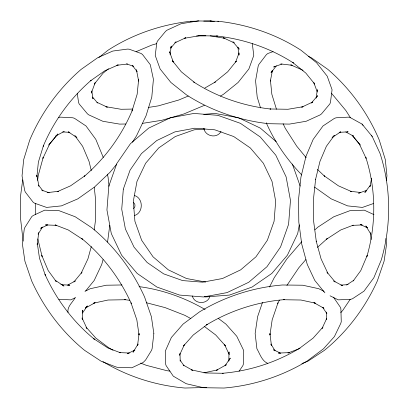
<?xml version="1.0" encoding="UTF-8"?>
<svg xmlns="http://www.w3.org/2000/svg" width="409" height="409" viewBox="0 0 409 409"><rect width="100%" height="100%" fill="white"/><g stroke="black" fill="none" stroke-linecap="round" stroke-linejoin="round"><path stroke-width="0.61" d="M229.025 353.616L229.035 351.924L228.784 361.229M270.354 80.108L270.344 81.11L272.46 70.358M35.353 214.577L35.481 203.309M67.986 312.43C67.076 306.597 72.373 302.675 74.929 298.049M317.282 90.875L317.323 89.74L316.131 98.155M36.882 176.785L38.364 162.163L43.497 145.446L43.211 146.269C53.84 120.952 70.338 98.247 91.141 80.322L90.45 80.854L104.76 70.818L118.201 64.903L117.23 65.164M38.722 232.619L37.209 244.613L37.285 243.156L39.499 258.268L45.317 275.267L45.056 274.521C56.36 299.495 73.15 321.949 94.443 339.276L93.692 338.698L107.91 347.972L120.497 352.793M137.557 345.574L139.07 333.555L139.055 335.017L136.836 319.869L131.003 302.829L131.32 303.555C119.985 278.514 103.15 255.998 81.805 238.626L82.516 239.255L68.267 229.96L55.077 224.904L56.56 225.364L45.527 224.899L47.234 224.868M22.699 179.868L20.711 194.878L20.45 217.7L23.134 241.111M37.613 180.343L38.267 175.395L43.236 157.24L42.919 158.293L49.678 143.937L57.873 133.978L48.789 145.031L49.678 143.937M94.218 229.945L95.369 221.264L95.614 199.935L94.259 187.363M107.552 242.087L109.781 225.241M170.078 54.479L171.269 46.059L170.763 47.725M299.306 224.863L297.701 233.554L287.384 255.211L271.811 273.457L252.051 287.057L229.444 295.073L205.528 296.965L204.285 296.74M371.607 178.258L369.961 186.606L370.365 185.558M386.275 180.522L386.965 175.911L385.309 159.597L379.286 140.118C367.88 112.961 350.186 88.61 327.875 69.387L311.208 57.654L308.325 56.386M91.744 91.447L91.304 93.094L95.133 82.766L94.285 84.065L103.134 73.114L108.508 68.768M91.299 246.566L87.935 258.856L81.161 273.248L82.004 272.118L73.937 281.924L75.271 280.988L67.562 285.139M103.048 259.649L101.734 264.449L94.203 280.436L85.706 290.871M179.975 353.616L179.485 355.227L184.341 344.731M229.066 360.298L230.267 358.105L224.986 365.83M137.736 345.053L138.094 344.005L133.048 352.226L134.08 350.82M272.399 70.292L271.034 72.715L276.326 65.829M262.481 302.456L257.619 316.653L255.15 333.488L256.908 348.749C259.858 353.708 261.765 360.789 267.522 363.279M82.419 312.68L82.741 310.206L82.49 319.562L82.056 317.936L86.907 328.417L86.084 327.154L95.875 338.105L109.857 348.616L109.142 348.12L112.986 350.206M239.076 52.889L235.666 62.086L236.264 61.238M209.873 296.51C207.368 304.802 194.418 304.388 192.353 296.009M38.523 233.135L38.124 234.168L42.536 226.985M326.689 318.488L322.093 328.417L322.916 327.154L313.125 338.105L299.143 348.616L299.858 348.12C276.377 362.354 249.684 371.024 222.322 373.299L223.191 373.274L205.712 372.982L191.366 369.864M269.49 287.041L274.275 277.634L286.97 258.795L301.627 241.77M279.413 300.15L277.68 303.555L277.997 302.829L272.164 319.869L269.945 335.017L269.93 333.555L271.443 345.574M132.434 142.194L136.499 135.844L146.064 115.737L151.785 97.117L153.421 79.331L150.302 64.704L142.547 54.55L141.156 53.502L129.126 49.187L127.444 49.095L112.787 51.053L97.792 57.654L81.125 69.387C58.814 88.61 41.12 112.961 29.714 140.118L23.691 159.597L22.035 175.911L24.688 190.471L25.292 192.036L33.103 202.164L34.525 203.161L46.57 207.419L61.432 205.88L77.838 198.851L94.433 187.092L109.949 172.368L116.729 164.116M286.924 285.405L298.815 267.757L305.891 259.536M350.191 299.352L342.865 310.226L340.789 312.634M82.454 313.089L87.352 305.922L85.466 307.972M239.071 371.239L242.905 365.595L243.416 363.933L243.718 351.157L243.227 349.547L236.775 336.264L225.87 324.066L218.334 318.401M221.059 131.32C217.245 138.917 205.2 136.55 203.84 128.38M184.05 345.14L183.472 345.958L193.283 334.976L207.297 324.449L206.55 324.889C230.093 310.62 256.857 301.929 284.296 299.644L283.427 299.731L300.942 300.022L315.324 303.146L313.897 302.665L323.979 308.309L322.64 307.297M316.949 96.636L317.629 95.696L311.356 103.027L312.675 102.03L301.704 107.178L303.084 106.713L287.977 109.269L269.96 108.978L270.748 109.055C243.437 106.003 216.821 96.943 193.713 81.994L194.531 82.48L181.305 71.8L172.434 60.818L173.334 62.086L169.5 51.739L169.832 52.827M353.187 280.988L360.774 270.6L367.195 255.487L366.909 256.469C376.295 224.25 376.152 189.203 365.764 157.24L366.081 158.293L359.322 143.937L352.246 135.338M370.186 185.533L364.864 192.46L366.576 190.645M236.177 61.294L227.695 71.8L214.469 82.48L215.287 81.994L204.843 88.037M170.579 48.257L176.059 41.846L175.205 42.546M314.904 229.827L317.967 227.087L333.8 216.76L349.935 210.681L364.317 210.18L373.979 214.623M317.44 247.404L327.195 238.626L326.484 239.255L340.733 229.96L353.35 225.124M133.436 208.529C135.527 207.225 135.527 203.82 133.436 202.516M225.42 365.477L226.295 364.767L216.223 370.401L217.164 370.043M98.881 57.511L108.012 50.235C132.731 34.244 161.202 24.55 190.42 21.288L191.213 21.268M42.086 227.327L40.66 228.324L47.761 224.868M332.517 137.271L334.347 135.384L326.382 146.289L319.945 161.443L315.482 179.796L315.62 179.188L313.386 199.935L313.631 221.264L316.336 241.729L316.188 241.039L321.065 258.856L327.839 273.248L326.995 272.118L335.063 281.924L333.729 280.988L342.543 285.733L341.443 285.375M332.082 137.572L340.774 131.826L339.68 132.179M346.592 285.032L353.831 280.247M55.926 135.834L56.841 135.246M220.395 96.095L223.416 94.336L238.115 82.465L248.861 68.998L253.764 55.481L252.322 43.661M84.98 291.341L90.271 288.698L106.248 285.226L121.948 284.966M85.547 308.013L95.103 302.665L93.676 303.146L108.058 300.022L125.573 299.731L124.704 299.644L129.673 300.298M56.018 135.834L64.274 131.391M75.67 297.578L70.747 299.869L58.916 299.316M134.924 350.038L127.276 353.759L128.881 353.166M174.776 42.894L185.732 37.756L184.822 38.103M134.321 215.579C143.585 212.982 143.585 198.063 134.321 195.466M136.064 51.677L151.908 45.036L156.708 43.656M188.242 96.049L178.83 99.995L158.37 105.865L148.309 107.46M204.413 105.343L183.697 114.029L161.857 120.292L142.23 123.406M299.945 348.407L287.931 353.013L289.429 352.609L278.417 353.074L280.119 353.166M301.873 363.56L307.747 361.305L324.363 350.38C347.2 331.801 365.211 307.711 377.333 280.927L384.087 261.203L386.561 244.337L385.932 238.478M275.313 66.386L273.667 66.994L281.944 64.039M273.069 51.616L267.844 53.502L266.453 54.55L258.698 64.704L258.151 66.299L255.564 80.839L257.215 97.117L260.538 107.93M366.791 190.292L358.616 193.212L360.222 192.68M373.315 203.575L362.43 207.419L347.568 205.88L331.162 198.851L314.567 187.092M58.712 117.608L60.379 117.138L72.838 117.782L74.479 118.308L86.013 125.982L95.824 139.382L103.278 157.45M203.912 372.844L217.634 369.864M206.617 387.461L185.006 388.034C156.095 385.59 127.802 376.633 102.945 361.628M218.58 21.288L197.731 20.946L180.911 23.794L166.918 30.235L165.635 31.278L157.276 41.36L156.77 43.027L155.236 55.481L160.139 68.998L170.885 82.465L186.402 94.822C211.064 110.773 239.459 120.44 268.611 123.697L289.414 124.101L306.198 121.258L320.186 114.878L321.51 113.886L329.91 103.845L330.477 102.199L332.067 89.745L327.22 76.192L316.5 62.664L300.988 50.235C276.269 34.244 247.798 24.55 218.58 21.288L217.787 21.268M184.367 38.277L199.439 35.726M116.744 65.297L127.598 64.008M203.733 114.331L215.062 113.436L238.028 117.68M204.889 128.968L194.234 129.811L175.267 136.54L158.692 147.946L145.63 163.252L136.979 181.417L133.319 201.202L134.909 221.264L141.632 240.226L153.038 256.801L168.344 269.863L186.509 278.519L205.681 282.062M339.138 132.352L348.136 131.836L347.159 131.851M340.953 285.068L348.151 284.654M352.44 225.364L362.246 224.95M210.103 20.966L214.388 21.473M190.42 21.288L197.481 21.171M203.748 21.069L211.269 20.946M196.545 35.936L205.845 35.788M132.823 109.08L121.023 109.269L105.916 106.713L107.296 107.178L96.902 102.301M125.844 123.999L119.586 124.101L102.802 121.258L88.814 114.878L87.49 113.886L79.09 103.845L78.523 102.199L77.265 93.349M68.109 285.201L69.847 285.17L60.849 284.654M198.907 35.711L217.414 36.018L216.622 36.002C243.861 39.044 270.405 48.083 293.452 62.991L292.67 62.454L305.866 73.114L314.715 84.065L313.867 82.766L317.272 91.948M48.778 192.68L47.096 192.654L58.569 191.289L57.132 191.739L70.604 185.814L84.949 175.758L84.295 176.335C105.154 158.36 121.693 135.599 132.352 110.215L132.01 111.013L137.153 94.254L138.641 79.602L138.656 81.11L136.417 69.76L136.785 70.823M197.731 20.946L198.897 20.966M119.571 352.609L129.362 353.023M62.664 131.938L69.862 132.352M280.799 63.937L292.256 65.297M360.697 192.511L350.431 191.289L351.387 191.591M139.06 286.627C162.301 289.654 184.888 297.737 205.124 309.521M169.955 371.096L166.857 370.692L146.407 365.355L140.614 363.09M210.19 35.834L224.633 38.277L223.268 37.756L234.224 42.894L232.941 41.846L239.209 49.172L238.237 47.725M146.391 302.732L165.088 307.609L184.827 315.324L190.885 318.611M291.77 65.164L290.799 64.903L303.069 70.302M69.32 132.179L68.226 131.826L76.918 137.572L74.97 135.808M361.766 224.868L360.145 224.337L367.246 227.793M126.524 63.85L133.625 66.386M41.626 190.083L49.218 192.797M191.836 370.043L192.777 370.401L183.237 365.063M351.305 191.494L338.396 185.814L324.051 175.758L324.705 176.335L317.435 169.433M238.646 117.797L260.303 128.109L276.152 141.632M280.63 353.228L273.534 349.772L274.92 350.82M345.83 131.984L353.529 136.131L352.159 135.246L360.211 145.031L359.322 143.937M330.058 295.814L338.253 299.869L350.717 299.281L352.374 298.815L363.954 291.182L373.831 277.798L381.285 259.95C391.357 225.39 391.203 187.803 380.063 153.518L372.205 136.448L371.311 135.353M324.02 291.341L318.729 288.698L302.752 285.226L282.42 284.986C253.135 287.42 224.577 296.694 199.454 311.924L183.13 324.066L171.356 337.491L165.282 351.157L165.584 363.933L166.095 365.595L173.288 376.162L186.197 383.714L203.616 387.732L223.994 388.034C253.345 385.59 281.975 376.295 307.164 361.029L323.483 348.811L334.414 336.587L340.825 323.248L341.259 321.622L340.891 308.841L340.324 307.195L333.417 297.133M62.505 285.119L63.957 286.055L55.169 280.247L56.176 281.484L48.226 270.6L41.805 255.487L42.091 256.469L37.843 238.974M372.205 136.448L362.031 124.07L350.288 117.608L348.621 117.138L336.162 117.782L334.521 118.308L322.987 125.982L313.176 139.382L306.024 156.212L300.927 177.22L298.55 199.357L298.81 222.123L301.699 243.958L307.266 264.449L314.797 280.436L324.904 292.829M366.914 227.327L367.543 227.767M204.203 326.326L215.717 334.976L225.528 345.958L224.659 344.731L229.26 354.675M133.073 65.926L132.296 65.338L137.214 71.733M331.459 93.221L345.774 110.42L350.467 117.746M301.786 174.97C287.154 159.766 274.761 142.158 266.264 122.782M92.546 97.071L97.644 103.027M306.208 157.721L296.714 146.156L285.283 128.314L283.125 123.789M362.031 124.07L363.064 125.338M366.556 226.867L365.835 225.957L370.876 234.168M42.996 190.972L38.436 185.037L38.835 186.085M75.011 135.88L82.618 146.289L89.055 161.443L91.289 170.619M322.701 307.461L326.898 313.601M180.098 360.104L184.014 365.83M275.006 350.687L270.906 344.005L271.264 345.053M292.358 164.04L300.165 186.054M92.705 98.032L92.955 98.758L91.846 90.941M276.443 109.218L271.847 94.254L270.421 80.215M107.332 174.137L108.073 177.22L109.024 186.075M38.921 186.008L36.805 175.277L36.856 176.284M237.9 47.26L239.009 55.077L239.004 53.369M370.278 232.619L371.157 239.567M326.31 312.077L326.51 319.562M180.016 353.785L180.216 361.229M153.85 333.488L152.092 348.749L151.555 350.314L145.619 359.981L143.201 362.435L131.831 367.783L117.434 367.338L115.936 366.939L101.253 361.305L84.637 350.38C61.8 331.801 43.789 307.711 31.667 280.927L24.913 261.203L22.439 244.337L24.259 229.055L24.852 227.511L31.871 216.463L33.298 215.461L44.683 210.18L59.065 210.681L75.2 216.76L91.744 227.711C114.525 246.249 132.49 270.277 144.582 296.995L151.381 316.653L153.85 333.488M108.835 186.054L106.938 209.965L111.299 233.554L121.616 255.211L137.189 273.457L156.949 287.057L179.556 295.073L203.472 296.965L227.061 292.609L248.718 282.292L266.965 266.719L280.559 246.954L288.58 224.347L290.472 200.436L286.111 176.846L275.794 155.19L260.226 136.943L240.461 123.344L217.854 115.328L193.938 113.436L170.354 117.797L148.697 128.109L130.445 143.682L116.851 163.447L108.835 186.054M123.319 189.137L121.729 209.198L125.389 228.984L134.04 247.148L147.102 262.455L163.682 273.861L182.644 280.589L202.706 282.174L222.491 278.519L240.656 269.863L255.962 256.801L267.368 240.226L274.091 221.264L275.681 201.202L272.021 181.417L263.37 163.252L250.308 147.946L233.733 136.54L214.766 129.811L194.71 128.227L174.919 131.882L156.754 140.538L141.448 153.6L130.047 170.175L123.319 189.137"/></g></svg>
